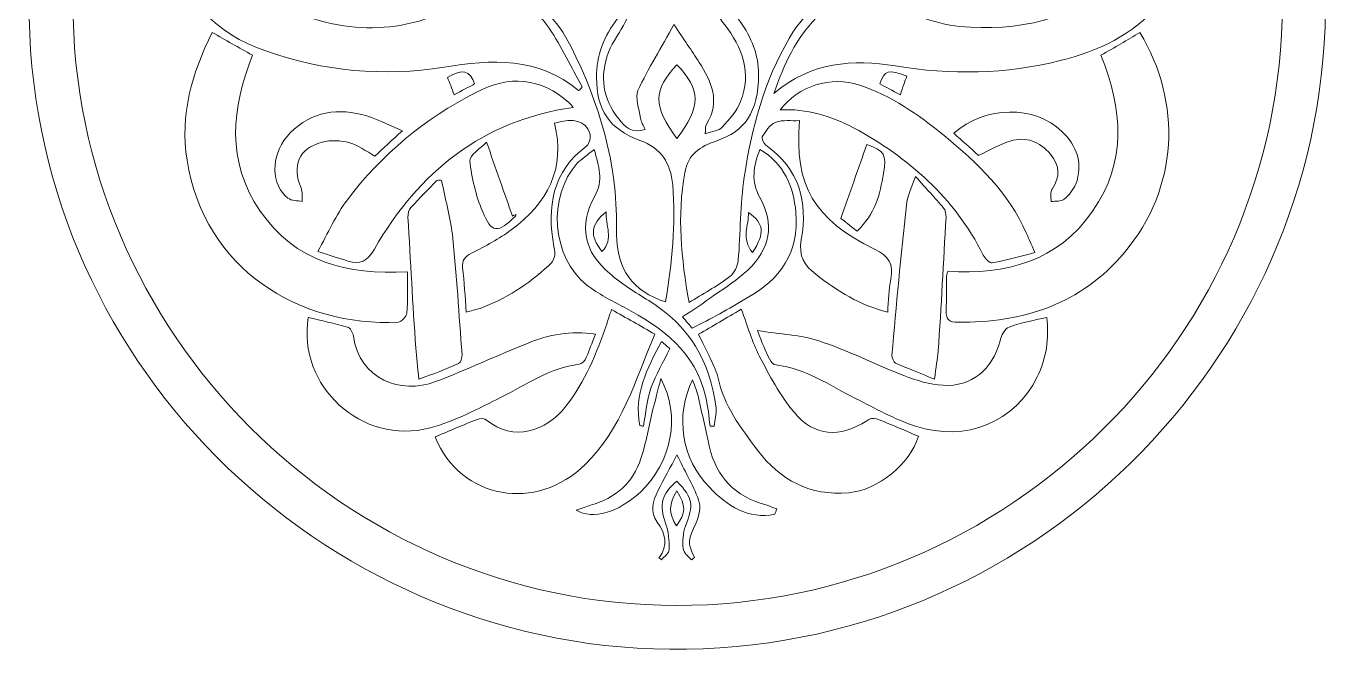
# Model space of a CAD drawing. Header units: inches. Extents: x -8.9 to 6.9, y 0.1 to 10.3.
# Drawn here: x 3.631 to 6.65, y 7.269 to 8.72 of the extents above; entities that cross this region are included whole.
import ezdxf

# ---------------------------------------------------------------- set-up
doc = ezdxf.new("R2010")
doc.units = ezdxf.units.IN
doc.header["$MEASUREMENT"] = 0
doc.layers.add('CTHULU PACK 1-10', color=7, linetype='Continuous', lineweight=0)

msp = doc.modelspace()

# ---------------------------------------------------------------- linework, layer by layer
at = {"layer": 'CTHULU PACK 1-10'}
for points, knots in [([(3.63843887252915, 8.778676704927557), (3.632883401744644, 9.600898884764256), (4.316216480764826, 10.28701001706813), (5.155105284882665, 10.27728783723143), (5.968994258542604, 10.26895449859991), (6.649549814098159, 9.592565678587498), (6.63704989886921, 8.755065636201971), (6.625938957300199, 7.942565636201972), (5.95093887252915, 7.268954525090862), (5.120383062660443, 7.27728773126762), (4.307883062660443, 7.285621149372003), (3.631494428084705, 7.956454525090862), (3.63843887252915, 8.778676704927557)], [0, 0, 0, 0, 1, 1, 1, 2, 2, 2, 3, 3, 3, 4, 4, 4, 4]), ([(5.135660925209271, 7.378676662542034), (5.903716311222725, 7.378676662542034), (6.535661179522421, 8.006454397934286), (6.537049729327109, 8.770343286823175), (6.537049729327109, 9.543954355548761), (5.91066075566717, 10.17450993229708), (5.143994343313655, 10.1758987999932), (4.368994512855755, 10.1758987999932), (3.739827591875938, 9.54950993229708), (3.739827591875938, 8.775898757607681), (3.738438618215998, 8.010621106986479), (4.368994512855755, 7.380065636201972), (5.135660925209271, 7.378676662542034)], [0, 0, 0, 0, 1, 1, 1, 2, 2, 2, 3, 3, 3, 4, 4, 4, 4]), ([(4.891216395993776, 9.5689545038981), (4.881494004229453, 9.599510017068129), (4.902327337562787, 9.603676726120321), (4.918994173771554, 9.610621170564764), (4.968994258542604, 9.632843371594223), (4.978716226451675, 9.670343382190607), (4.943994004229453, 9.713398969535305), (4.974549729327109, 9.727287858424194), (5.002327507104888, 9.71756562560559), (5.025938363902847, 9.699510080646418), (5.052327168020686, 9.68006561500921), (5.050938194360747, 9.652287837231432), (5.045382723576241, 9.624510059453655), (5.043993749916302, 9.612010038260893), (5.038438279131796, 9.599510017068129), (5.031493834687353, 9.589787837231432), (4.993993665145252, 9.534232281675877), (4.99677161246513, 9.47589899072807), (5.013438448673897, 9.414787858424194), (5.017604945798463, 9.400898969535305), (5.020382893118342, 9.38562121295029), (5.020382893118342, 9.371732324061401), (5.023160840438221, 9.34117681089137), (5.014827422333837, 9.312010059453655), (4.987049644556059, 9.295343435172512), (4.960660840438221, 9.280065678587498), (4.934272036320382, 9.284232281675877), (4.909271782007231, 9.30506561500921), (4.920382723576241, 9.268954525090862), (4.949549475013959, 9.266176683734797), (4.981494173771554, 9.270343392786987), (4.98566067089612, 9.22589899072807), (4.97316075566717, 9.178676747313084), (5.017605369653716, 9.137010080646418), (5.01343887252915, 9.153676704927557), (5.01204989886921, 9.162010123031942), (5.009271951549331, 9.170343435172512), (4.996772036320382, 9.210621234143053), (4.996772036320382, 9.250899033113594), (5.018994343313655, 9.28839899072807), (5.045383147431493, 9.331454525090862), (5.050938618215998, 9.374510059453655), (5.035661179522421, 9.423121170564764), (5.027327761418038, 9.449510080646418), (5.027327761418038, 9.480065593816448), (5.025938787758099, 9.507843371594223), (5.067605454424765, 9.463398969535305), (5.131494428084705, 9.428676747313084), (5.080105369653716, 9.353676726120321), (5.114827591875937, 9.363398905957016), (5.128716480764826, 9.403676704927557), (5.109272121091432, 9.445343371594223), (5.102327676646988, 9.462009995875366), (5.089827761418038, 9.477287858424194), (5.077327846189088, 9.491176747313084), (5.049550068411311, 9.521732260483114), (5.041216650306927, 9.552287879616957), (5.059272460175634, 9.591176704927557), (5.077327846189088, 9.6314545038981), (5.075939296384401, 9.648121128179241), (5.060661433835573, 9.69117671552394), (5.082883740828846, 9.720343360997845), (5.106494597626806, 9.743954482705336), (5.118994936711007, 9.773121181161146), (5.125939381155451, 9.788398937746162), (5.117605963051068, 9.814787847827814), (5.109272544946684, 9.831454525090862), (5.08982818527329, 9.868954535687243), (5.034272629717734, 9.878676768505846), (4.985661518606623, 9.85089899072807), (5.009272799259835, 9.85089899072807), (5.023161688148724, 9.852287858424194), (5.0384391268423, 9.85089899072807), (5.080105793508967, 9.84812120235391), (5.106494597626806, 9.817565636201971), (5.1009391268423, 9.781454546283625), (5.095383656057795, 9.746732324061401), (5.059272460175634, 9.72312120235391), (5.021772290633533, 9.735621223546673), (4.978716650306927, 9.750898980131687), (4.939827930960139, 9.743954535687243), (4.900938787758099, 9.727287911406101), (4.871772036320382, 9.714787890213339), (4.845383232202544, 9.727287911406101), (4.823160925209271, 9.746732377043308), (4.796772121091432, 9.770343498750801), (4.789827676646988, 9.802287932598864), (4.798161094751372, 9.835621287124958), (4.806494512855755, 9.871732377043308), (4.828716819849028, 9.898121287124958), (4.860661094751372, 9.914787964388008), (5.043994597626806, 10.00506574216578), (5.227327676646988, 10.00645460986191), (5.410661179522421, 9.913399096691881), (5.463438787758099, 9.88701018661023), (5.484272121091432, 9.832843551732706), (5.468994682397856, 9.784232440621595), (5.453716819849028, 9.73423246181436), (5.405105708737917, 9.71201020780299), (5.357883571286745, 9.731454673440197), (5.324550322724462, 9.745343562329088), (5.28982810050224, 9.750899139077406), (5.253716904620078, 9.738399117884644), (5.228717074162179, 9.72867688506604), (5.198161349064522, 9.72867688506604), (5.182883486515694, 9.75367687446966), (5.173161094751372, 9.770343551732706), (5.167605623966866, 9.796732408832453), (5.171772544946684, 9.814788006773531), (5.180105963051068, 9.841176916855185), (5.206494767168906, 9.852288017369913), (5.234272544946684, 9.852288017369913), (5.246772460175634, 9.852288017369913), (5.260661349064522, 9.852288017369913), (5.278717158933229, 9.852288017369913), (5.234272544946684, 9.880065795147692), (5.175939465926502, 9.866176906258803), (5.153717158933229, 9.827288027966295), (5.12871732847533, 9.781454705229343), (5.148161688148724, 9.735621382492392), (5.21343921161335, 9.702288027966295), (5.187050407495513, 9.659232493603502), (5.196772375404584, 9.61617695924071), (5.216217158933229, 9.571732451217978), (5.228717074162179, 9.539787964388008), (5.212050661808663, 9.514788027966295), (5.19121732847533, 9.492565826936836), (5.163439550697552, 9.464788049159058), (5.148161688148724, 9.434232535989027), (5.153717158933229, 9.393954737018486), (5.156495106253108, 9.373121403685154), (5.16482810050224, 9.356454779404013), (5.192605878280017, 9.34812136129963), (5.138439296384401, 9.425899117884644), (5.200939296384401, 9.463399181462933), (5.246772460175634, 9.506454715825726), (5.242605963051068, 9.475899202655693), (5.239828015731189, 9.443954715825726), (5.231494597626806, 9.41478807035182), (5.221772205862483, 9.37451027138128), (5.221772205862483, 9.335621446070679), (5.243994512855755, 9.299510250188519), (5.273161264293472, 9.25367687446966), (5.275938787758099, 9.205065763358549), (5.256494428084705, 9.155065784551311), (5.255105454424765, 9.152288049159058), (5.255105454424765, 9.14951020780299), (5.255105454424765, 9.145343604714613), (5.255105454424765, 9.143954737018486), (5.256494428084705, 9.143954737018486), (5.257883401744644, 9.139788027966295), (5.296772121091432, 9.175899117884644), (5.284272205862483, 9.22312136129963), (5.2884391268423, 9.267565763358549), (5.318994851939956, 9.264788027966295), (5.349550153182361, 9.264788027966295), (5.364828015731189, 9.307843562329088), (5.332883740828846, 9.282843519943563), (5.303716989391128, 9.273121340106867), (5.27593921161335, 9.298121382492392), (5.245383486515694, 9.324510292574043), (5.243994936711007, 9.360621382492392), (5.252327930960139, 9.396732472410738), (5.264827846189088, 9.44534358352185), (5.27593921161335, 9.492565826936836), (5.260661349064522, 9.542565805744074), (5.252327930960139, 9.567565848129599), (5.235661518606623, 9.591176916855185), (5.228717074162179, 9.617565826936836), (5.209272714488784, 9.67867695924071), (5.253716904620078, 9.728676938047945), (5.316216904620078, 9.717565837533217), (5.320383401744644, 9.717565837533217), (5.323161349064522, 9.714788049159058), (5.327327846189088, 9.712010260784899), (5.293994597626806, 9.666176938047945), (5.303716565535877, 9.630065795147692), (5.355105623966866, 9.607843541136326), (5.371772460175634, 9.600899096691881), (5.391216819849028, 9.595343519943563), (5.380105454424765, 9.56617687446966), (5.405105284882665, 9.577288027966295), (5.402327761418038, 9.591176916855185), (5.391216395993776, 9.605065805744074), (5.381494004229453, 9.61617695924071), (5.363438618215998, 9.621732430025215), (5.355105200111615, 9.634232451217978), (5.346771782007231, 9.645343551732706), (5.343994258542604, 9.662010228995756), (5.338438363902847, 9.675899117884644), (5.353716226451675, 9.68006577395493), (5.373160586125069, 9.692565795147692), (5.381494004229453, 9.687010218399374), (5.402327337562787, 9.674510197206612), (5.421771697236181, 9.656454652247437), (5.43427161246513, 9.637010239592136), (5.449549475013959, 9.613399117884644), (5.456493919458403, 9.585621340106867), (5.466215887367474, 9.559232430025215), (5.482882723576241, 9.517565763358549), (5.50788255403414, 9.485621276528576), (5.552327168020686, 9.470343519943563), (5.600938279131796, 9.452287922002483), (5.631494004229453, 9.416176832084135), (5.648160416582968, 9.36895458866915), (5.668993749916302, 9.30645458866915), (5.666215802596424, 9.245343456365276), (5.642604945798463, 9.184232324061401), (5.624549559785009, 9.138398948342543), (5.591215887367474, 9.107843435172512), (5.542604776256363, 9.096732281675877), (5.524549390242908, 9.092565572623686), (5.520382469263091, 9.084232260483114), (5.513438024818646, 9.066176768505846), (5.502327083249635, 9.037010123031942), (5.487049220700807, 9.007843477558039), (5.466215887367474, 8.982843435172512), (5.456493495603151, 8.97034341397975), (5.432882638805191, 8.968954546283625), (5.412049305471858, 8.96617681089137), (5.432882638805191, 8.998121297721342), (5.44538255403414, 9.027287943195246), (5.435660586125069, 9.06478790080972), (5.421771697236181, 9.114787879616957), (5.380105030569514, 9.134232345254164), (5.337049390242908, 9.10506569978026), (5.314827083249635, 9.089787943195246), (5.293993749916302, 9.066176768505846), (5.282882808347292, 9.04256569978026), (5.266215972138525, 9.007843477558039), (5.253716056909575, 8.968954546283625), (5.245382638805191, 8.930065720973023), (5.238438194360747, 8.902287943195246), (5.241216141680625, 8.871732430025215), (5.274549390242908, 8.857843541136326), (5.299549220700807, 8.84673238763969), (5.342604861027413, 8.863399117884644), (5.36066067089612, 8.888399054306356), (5.364827168020686, 8.895343498750801), (5.368994089000503, 8.900899075499119), (5.374549559785009, 8.90923238763969), (5.391216395993776, 8.880065742165787), (5.388438448673897, 8.839787943195246), (5.367605115340564, 8.81478790080972), (5.341216311222725, 8.781454546283625), (5.295382723576241, 8.773121234143053), (5.230105200111615, 8.79256569978026), (5.221771782007231, 8.766176789698608), (5.230105200111615, 8.74395458866915), (5.246772036320382, 8.723121149372004), (5.288438702987049, 8.6703433292087), (5.310661009980321, 8.610621064600952), (5.284272205862483, 8.5453433292087), (5.275938787758099, 8.523121022215427), (5.257883401744644, 8.503676662542034), (5.241216565535877, 8.485621064600952), (5.234272121091432, 8.477287646496569), (5.218994258542604, 8.475898884764256), (5.202327846189088, 8.470343202052124), (5.203716819849028, 8.482843117281075), (5.202327846189088, 8.488398799993206), (5.205105793508967, 8.492565509045397), (5.23843904207125, 8.5453433292087), (5.216216735077978, 8.591176704927557), (5.1884389573002, 8.635621106986479), (5.170383571286745, 8.663398884764256), (5.152327761418038, 8.689787688882095), (5.130105454424765, 8.723121149372004), (5.100938702987049, 8.6703433292087), (5.070383401744644, 8.62173221809759), (5.046772121091432, 8.570343371594223), (5.039827676646988, 8.553676747313084), (5.049550068411311, 8.528676704927557), (5.052327591875937, 8.506454397934286), (5.053716565535877, 8.498120979829903), (5.059272036320382, 8.489787773653145), (5.063438533444948, 8.480065593816448), (5.032882808347292, 8.470343413979752), (5.016216395993776, 8.487010038260893), (5.002327507104888, 8.505065636201971), (4.964827337562787, 8.550899011920832), (4.957882893118342, 8.603676832084135), (4.978716226451675, 8.65923238763969), (4.988438618215998, 8.684232430025215), (5.006494004229453, 8.706454525090862), (5.017604945798463, 8.730065805744074), (5.027327337562787, 8.74951027138128), (5.032882808347292, 8.770343604714615), (5.043993749916302, 8.799510250188519), (4.982882723576241, 8.780065784551311), (4.932882638805191, 8.773121340106867), (4.895382469263091, 8.818954715825726), (4.873160162269818, 8.845343625907377), (4.871771188609878, 8.877288006773531), (4.881493580374201, 8.91062136129963), (4.902326913707534, 8.893954737018486), (4.918993749916302, 8.875899139077408), (4.938438109589696, 8.86617695924071), (4.985660247040868, 8.84395475821125), (5.02177144292303, 8.867565826936836), (5.018993495603151, 8.918954779404013), (5.014826998478585, 8.980065911707886), (4.993993665145252, 9.035621467263441), (4.955104521943212, 9.082843710678427), (4.923160247040868, 9.12173264195284), (4.878715633054323, 9.130065954093412), (4.850937855276545, 9.107843753063952), (4.821771103838828, 9.084232684338366), (4.810660162269818, 9.012010398537855), (4.846771358151979, 8.984232620760078), (4.849549305471858, 8.982843753063952), (4.849549305471858, 8.97867704401176), (4.849549305471858, 8.967565996478937), (4.83427144292303, 8.971732705531128), (4.817605030569514, 8.971732705531128), (4.803716141680625, 8.978677149975573), (4.768993919458403, 8.99812161561278), (4.757882977889392, 9.034232705531128), (4.748160586125069, 9.068954927753351), (4.745382638805191, 9.078677107590048), (4.738438194360747, 9.09117712878281), (4.730105200111615, 9.092565996478937), (4.655105284882665, 9.110621594420017), (4.617605115340564, 9.163399308619505), (4.606494173771554, 9.234232620760078), (4.595383232202544, 9.29951035615233), (4.599549729327109, 9.364788197508396), (4.645382893118342, 9.418954885367826), (4.663438279131796, 9.439788218701159), (4.687049559785009, 9.45784381664224), (4.712049390242908, 9.468954864175062), (4.756494004229453, 9.487010462116144), (4.782882808347292, 9.517565975286175), (4.799549220700807, 9.562010377345093), (4.80927161246513, 9.588399287426745), (4.817604606714263, 9.616177065204523), (4.831493495603151, 9.639788133930109), (4.842604437172162, 9.659232599567316), (4.860660247040868, 9.67451035615233), (4.878715633054323, 9.68839924504122), (4.893993495603151, 9.69951034555595), (4.914826828936484, 9.698121477859823), (4.924548796845556, 9.678677012222616), (4.934271188609878, 9.65923254658541), (4.924548796845556, 9.645343657696518), (4.907881960636788, 9.634232557181791), (4.895382045407838, 9.62589924504122), (4.88010418285901, 9.617565932900648), (4.871770764754627, 9.605065911707886), (4.866215293970122, 9.596732599567316), (4.870381791094687, 9.582843710678427), (4.870381791094687, 9.571732557181791), (4.882883401744644, 9.570343371594223), (4.88704989886921, 9.5689545038981), (4.891216395993776, 9.5689545038981)], [0, 0, 0, 0, 1, 1, 1, 2, 2, 2, 3, 3, 3, 4, 4, 4, 5, 5, 5, 6, 6, 6, 7, 7, 7, 8, 8, 8, 9, 9, 9, 10, 10, 10, 11, 11, 11, 12, 12, 12, 13, 13, 13, 14, 14, 14, 15, 15, 15, 16, 16, 16, 17, 17, 17, 18, 18, 18, 19, 19, 19, 20, 20, 20, 21, 21, 21, 22, 22, 22, 23, 23, 23, 24, 24, 24, 25, 25, 25, 26, 26, 26, 27, 27, 27, 28, 28, 28, 29, 29, 29, 30, 30, 30, 31, 31, 31, 32, 32, 32, 33, 33, 33, 34, 34, 34, 35, 35, 35, 36, 36, 36, 37, 37, 37, 38, 38, 38, 39, 39, 39, 40, 40, 40, 41, 41, 41, 42, 42, 42, 43, 43, 43, 44, 44, 44, 45, 45, 45, 46, 46, 46, 47, 47, 47, 48, 48, 48, 49, 49, 49, 50, 50, 50, 51, 51, 51, 52, 52, 52, 53, 53, 53, 54, 54, 54, 55, 55, 55, 56, 56, 56, 57, 57, 57, 58, 58, 58, 59, 59, 59, 60, 60, 60, 61, 61, 61, 62, 62, 62, 63, 63, 63, 64, 64, 64, 65, 65, 65, 66, 66, 66, 67, 67, 67, 68, 68, 68, 69, 69, 69, 70, 70, 70, 71, 71, 71, 72, 72, 72, 73, 73, 73, 74, 74, 74, 75, 75, 75, 76, 76, 76, 77, 77, 77, 78, 78, 78, 79, 79, 79, 80, 80, 80, 81, 81, 81, 82, 82, 82, 83, 83, 83, 84, 84, 84, 85, 85, 85, 86, 86, 86, 87, 87, 87, 88, 88, 88, 89, 89, 89, 90, 90, 90, 91, 91, 91, 92, 92, 92, 93, 93, 93, 94, 94, 94, 95, 95, 95, 96, 96, 96, 97, 97, 97, 98, 98, 98, 99, 99, 99, 100, 100, 100, 101, 101, 101, 102, 102, 102, 103, 103, 103, 104, 104, 104, 105, 105, 105, 106, 106, 106, 107, 107, 107, 108, 108, 108, 109, 109, 109, 110, 110, 110, 111, 111, 111, 112, 112, 112, 113, 113, 113, 114, 114, 114, 115, 115, 115, 116, 116, 116, 117, 117, 117, 118, 118, 118, 118]), ([(4.909272205862483, 8.570343371594223), (4.816216480764826, 8.649509995875366), (4.707883316973593, 8.642565551430923), (4.598161179522421, 8.624509953489842), (4.457883316973593, 8.602287646496569), (4.320383401744644, 8.614787773653145), (4.185661009980321, 8.662009911104317), (3.94954989886921, 8.743954376741524), (3.914827676646988, 8.981454355548761), (3.982883147431493, 9.13839884237873), (3.99954998364026, 9.177287773653145), (4.021771866778282, 9.216176598963745), (4.048161094751372, 9.249509953489842), (4.130105454424766, 9.350898884764256), (4.232883147431493, 9.428676641349272), (4.337049814098159, 9.510621106986479), (4.355105200111615, 9.489787773653145), (4.370383062660443, 9.471732175712065), (4.389827422333837, 9.449509974682602), (4.339827337562787, 9.409232175712065), (4.293994173771554, 9.370343350401463), (4.246772036320382, 9.332843286823175), (4.152327761418038, 9.259232133326538), (4.082883316973594, 9.167565487852634), (4.056494089000503, 9.04950993229708), (4.030105284882665, 8.934232112133776), (4.068994004229454, 8.838398863571493), (4.174549644556059, 8.78562104340819), (4.307883062660443, 8.717565466659872), (4.448160925209271, 8.687009953489842), (4.595382808347292, 8.750898821185968), (4.627327083249635, 8.764787710074858), (4.66066075566717, 8.771732154519302), (4.695382977889392, 8.778676598963745), (4.757882977889392, 8.789787752460382), (4.807883062660443, 8.766176577770983), (4.841216311222725, 8.71478773126762), (4.870383062660443, 8.671732090941013), (4.892605369653716, 8.624509953489842), (4.917605200111615, 8.578676577770983), (4.914827676646988, 8.574510080646418), (4.912049729327109, 8.571732345254166), (4.909272205862483, 8.570343371594223)], [0, 0, 0, 0, 1, 1, 1, 2, 2, 2, 3, 3, 3, 4, 4, 4, 5, 5, 5, 6, 6, 6, 7, 7, 7, 8, 8, 8, 9, 9, 9, 10, 10, 10, 11, 11, 11, 12, 12, 12, 13, 13, 13, 14, 14, 14, 14]), ([(5.885660925209271, 9.448121106986479), (5.902327761418038, 9.46895444031981), (5.917605200111615, 9.488398905957016), (5.93704998364026, 9.510621106986479), (5.989827591875937, 9.467565572623686), (6.041216650306927, 9.427287773653145), (6.089827761418038, 9.385621106986479), (6.156494258542604, 9.32728781603867), (6.223161179522421, 9.267565551430922), (6.268994343313655, 9.18839892714978), (6.345383232202543, 9.053676747313084), (6.339827761418038, 8.8814545038981), (6.250938957300199, 8.770343392786987), (6.192605454424765, 8.698121106986479), (6.110661094751372, 8.662010123031942), (6.023161264293472, 8.63978781603867), (5.898161264293472, 8.6078433292087), (5.770383316973593, 8.606454567476387), (5.642605793508967, 8.62728790080972), (5.543994597626806, 8.642565763358549), (5.448161349064522, 8.638399054306356), (5.360661518606623, 8.56339892714978), (5.385661349064522, 8.632843371594223), (5.412050577037613, 8.691176662542034), (5.459272714488784, 8.738398905957016), (5.50232835481539, 8.78145444031981), (5.553716989391128, 8.785621149372004), (5.607883995141997, 8.771732260483114), (5.668995021482057, 8.755065636201971), (5.728717498017431, 8.724510123031942), (5.791217498017431, 8.71895444031981), (5.924550916121814, 8.706454525090862), (6.05371741324638, 8.734232302868639), (6.159273053572986, 8.824509974682602), (6.237050916121814, 8.891176683734797), (6.238439889781753, 8.981454461512573), (6.213439635468603, 9.073121106986479), (6.187050831350764, 9.167565593816448), (6.132884249455147, 9.245343350401463), (6.057883910370946, 9.307843350401463), (6.0009389573002, 9.355065593816448), (5.943994428084705, 9.400898969535305), (5.885660925209271, 9.448121106986479)], [0, 0, 0, 0, 1, 1, 1, 2, 2, 2, 3, 3, 3, 4, 4, 4, 5, 5, 5, 6, 6, 6, 7, 7, 7, 8, 8, 8, 9, 9, 9, 10, 10, 10, 11, 11, 11, 12, 12, 12, 13, 13, 13, 14, 14, 14, 14]), ([(5.110661094751372, 8.081454525090862), (5.103716650306927, 8.084232260483114), (5.100938702987049, 8.084232260483114), (5.098161179522421, 8.085621234143053), (5.023161264293472, 8.116176747313084), (4.995383486515694, 8.166176832084135), (4.996772460175634, 8.25367687446966), (4.999550407495513, 8.400899181462933), (4.957883740828846, 8.541176832084135), (4.891216819849028, 8.67312127652858), (4.860661094751372, 8.732843541136326), (4.817605878280017, 8.782843519943563), (4.746772460175634, 8.799510144224705), (4.724550153182361, 8.805065720973023), (4.700939296384401, 8.803676853276897), (4.678716989391128, 8.803676853276897), (4.584272714488784, 8.803676853276897), (4.510661349064522, 8.875899033113594), (4.509272375404584, 8.970343519943563), (4.507883401744644, 9.060621297721342), (4.528716735077978, 9.143954631054674), (4.582883316973593, 9.22312136129963), (4.591216735077978, 9.199510292574043), (4.595383232202544, 9.180065826936836), (4.605105623966866, 9.162010228995756), (4.6259389573002, 9.118954694632963), (4.659272205862483, 9.088399075499119), (4.705105793508967, 9.071732451217978), (4.73843904207125, 9.059232430025215), (4.748161433835573, 9.03562136129963), (4.734272544946684, 9.002288006773531), (4.7259391268423, 8.982843541136326), (4.717605708737917, 8.964788049159058), (4.709272714488784, 8.94534358352185), (4.699550322724462, 8.921732514796265), (4.702328270044341, 8.89951020780299), (4.721772629717734, 8.881454715825726), (4.741216989391128, 8.863399117884644), (4.760661349064522, 8.871732535989027), (4.780106132593169, 8.881454715825726), (4.787050577037613, 8.884232451217978), (4.792606047822118, 8.88839916027017), (4.799550492266562, 8.891176895662422), (4.827328270044341, 8.900899075499119), (4.845383656057795, 8.885621318914104), (4.841217158933229, 8.8564546734402), (4.83982818527329, 8.842565784551311), (4.832883740828846, 8.828676895662422), (4.837050661808663, 8.81617687446966), (4.841217158933229, 8.805065720973023), (4.859272968801936, 8.788399096691881), (4.864828439586441, 8.791176832084135), (4.889828270044341, 8.799510144224705), (4.902328609128542, 8.782843519943563), (4.920383995141997, 8.774510207802994), (4.948161772919775, 8.763399054306356), (4.978717498017431, 8.759232451217978), (5.010661772919775, 8.752288006773531), (5.007883825599896, 8.74951027138128), (5.005106302135269, 8.742565826936836), (4.999550831350764, 8.737010250188519), (4.96760655644842, 8.696732557181791), (4.950939720239653, 8.650899181462933), (4.950939720239653, 8.600899096691881), (4.950939720239653, 8.525899181462933), (4.98010647167737, 8.481454567476387), (5.050939889781753, 8.455065763358549), (5.100939974552804, 8.437010165417467), (5.121773307886138, 8.403676916855185), (5.127328778670642, 8.352288070351822), (5.134271951549331, 8.260621106986479), (5.1259389573002, 8.173121064600952), (5.110661094751372, 8.081454525090862)], [0, 0, 0, 0, 1, 1, 1, 2, 2, 2, 3, 3, 3, 4, 4, 4, 5, 5, 5, 6, 6, 6, 7, 7, 7, 8, 8, 8, 9, 9, 9, 10, 10, 10, 11, 11, 11, 12, 12, 12, 13, 13, 13, 14, 14, 14, 15, 15, 15, 16, 16, 16, 17, 17, 17, 18, 18, 18, 19, 19, 19, 20, 20, 20, 21, 21, 21, 22, 22, 22, 23, 23, 23, 24, 24, 24, 24]), ([(5.164827676646988, 8.080065551430923), (5.146772290633533, 8.18284324443765), (5.13704989886921, 8.280065466659872), (5.155105284882665, 8.380065636201971), (5.162049729327109, 8.42312127652858), (5.191216480764826, 8.441176662542034), (5.227327676646988, 8.453676789698608), (5.295383147431493, 8.477287858424194), (5.32454989886921, 8.518954525090862), (5.32593887252915, 8.607843541136326), (5.32593887252915, 8.652287943195246), (5.309272036320382, 8.693954609861912), (5.282883232202544, 8.730065805744074), (5.277327761418038, 8.738399117884644), (5.270383316973593, 8.746732430025215), (5.26204989886921, 8.75784358352185), (5.285661179522421, 8.759232451217978), (5.306494512855755, 8.759232451217978), (5.32593887252915, 8.76339916027017), (5.342605708737917, 8.767565869322361), (5.356494597626806, 8.778676916855185), (5.373161009980321, 8.787010228995756), (5.380105454424765, 8.791176938047945), (5.389827846189088, 8.7939546734402), (5.398160840438221, 8.7939546734402), (5.431494089000503, 8.789787964388008), (5.445382977889392, 8.800899117884644), (5.442605454424765, 8.834232472410738), (5.442605454424765, 8.839788049159058), (5.4384389573002, 8.846732493603502), (5.4384389573002, 8.852288070351822), (5.439827930960139, 8.864788091544584), (5.439827930960139, 8.88284358352185), (5.448161349064522, 8.88839916027017), (5.456494767168906, 8.893954737018486), (5.473161179522421, 8.891176895662422), (5.485661518606623, 8.889788027966295), (5.492605963051068, 8.88839916027017), (5.498161433835573, 8.881454715825726), (5.505105878280017, 8.880065848129599), (5.521772714488784, 8.878676980433472), (5.545383571286745, 8.87451027138128), (5.553716989391128, 8.88284358352185), (5.566216904620078, 8.893954737018486), (5.573161349064522, 8.917565805744074), (5.571772375404584, 8.935621403685154), (5.570383401744644, 8.956454737018486), (5.557883486515694, 8.97728807035182), (5.548161094751372, 8.996732535989027), (5.528716735077978, 9.037010334959568), (5.535661179522421, 9.0578436682929), (5.577327846189088, 9.074510292574043), (5.642605793508967, 9.100899202655693), (5.677328015731189, 9.152288049159058), (5.692605454424765, 9.225899202655693), (5.70093887252915, 9.214788049159058), (5.706494343313655, 9.207843604714613), (5.712049814098159, 9.20089916027017), (5.757882977889392, 9.117565826936836), (5.782883232202544, 9.030065784551311), (5.76343887252915, 8.935621403685154), (5.746772036320382, 8.856454779404013), (5.680105539195816, 8.80367695924071), (5.599550153182361, 8.8078436682929), (5.505105878280017, 8.81339924504122), (5.441216904620078, 8.768954737018486), (5.396772290633533, 8.691177086397285), (5.338438787758099, 8.592565890515123), (5.309272460175634, 8.482843753063952), (5.292605623966866, 8.3703436682929), (5.282883232202544, 8.306454694632963), (5.284272205862483, 8.24117695924071), (5.278716735077978, 8.177288197508396), (5.277327761418038, 8.163399308619505), (5.268994343313655, 8.148121446070679), (5.259272375404584, 8.13978823989392), (5.227327676646988, 8.116176747313084), (5.196771951549331, 8.099510123031942), (5.164827676646988, 8.080065551430923)], [0, 0, 0, 0, 1, 1, 1, 2, 2, 2, 3, 3, 3, 4, 4, 4, 5, 5, 5, 6, 6, 6, 7, 7, 7, 8, 8, 8, 9, 9, 9, 10, 10, 10, 11, 11, 11, 12, 12, 12, 13, 13, 13, 14, 14, 14, 15, 15, 15, 16, 16, 16, 17, 17, 17, 18, 18, 18, 19, 19, 19, 20, 20, 20, 21, 21, 21, 22, 22, 22, 23, 23, 23, 24, 24, 24, 25, 25, 25, 26, 26, 26, 26]), ([(4.51343887252915, 8.150898969535305), (4.51343887252915, 8.117565720973023), (4.514827846189088, 8.085621234143053), (4.51204989886921, 8.055065720973023), (4.51204989886921, 8.04812127652858), (4.49954998364026, 8.03562136129963), (4.492605539195816, 8.03423238763969), (4.26343887252915, 8.023121234143053), (4.043994597626806, 8.156454652247437), (4.003716480764826, 8.40923238763969), (3.987049644556059, 8.514788027966295), (4.014827422333837, 8.61062127652858), (4.06204998364026, 8.705065763358549), (4.092605708737917, 8.687010165417467), (4.123161009980321, 8.670343541136326), (4.155105708737917, 8.652287943195246), (4.106494597626806, 8.530065678587498), (4.093994682397856, 8.406454652247437), (4.173161094751372, 8.291176832084135), (4.253716480764826, 8.174510038260893), (4.373161009980321, 8.142565551430923), (4.51343887252915, 8.150898969535305)], [0, 0, 0, 0, 1, 1, 1, 2, 2, 2, 3, 3, 3, 4, 4, 4, 5, 5, 5, 6, 6, 6, 7, 7, 7, 7]), ([(6.117605539195816, 8.65228773126762), (6.149549814098159, 8.6703433292087), (6.178716565535877, 8.687009953489842), (6.207883316973593, 8.705065551430923), (6.305105539195816, 8.542565593816448), (6.298161094751371, 8.345343413979752), (6.171772121091432, 8.195343371594223), (6.071771951549331, 8.07589884237873), (5.93704998364026, 8.032843413979752), (5.785661179522421, 8.034232175712065), (5.767605793508967, 8.034232175712065), (5.759272375404584, 8.039787646496569), (5.759272375404584, 8.060620979829903), (5.760661349064522, 8.08700978394774), (5.760661349064522, 8.113398799993206), (5.760661349064522, 8.139787604111042), (5.760661349064522, 8.143954313163237), (5.762050322724462, 8.148121022215427), (5.763439296384401, 8.152287519339994), (5.898161688148724, 8.14395410123561), (6.017605793508967, 8.174509826333267), (6.098161603377674, 8.29117640822888), (6.178716565535877, 8.405065678587498), (6.167605623966866, 8.528676704927557), (6.117605539195816, 8.65228773126762)], [0, 0, 0, 0, 1, 1, 1, 2, 2, 2, 3, 3, 3, 4, 4, 4, 5, 5, 5, 6, 6, 6, 7, 7, 7, 8, 8, 8, 8]), ([(4.896772290633533, 8.53145444031981), (4.685661009980321, 8.50089892714978), (4.539827676646988, 8.381454397934286), (4.43704998364026, 8.203676577770983), (4.420383147431493, 8.174509826333267), (4.405105708737917, 8.167565381888823), (4.3759389573002, 8.175898799993206), (4.355105623966866, 8.18284324443765), (4.334272290633533, 8.188398715222155), (4.306494512855755, 8.198121106986479), (4.330105793508967, 8.241176747313084), (4.348161179522422, 8.282843413979752), (4.37454998364026, 8.317565636201971), (4.453716819849028, 8.42312127652858), (4.553716565535877, 8.505065636201971), (4.671772121091432, 8.566176662542034), (4.748161009980321, 8.606454355548761), (4.821771951549331, 8.600898884764256), (4.88704989886921, 8.542565593816448), (4.891216395993776, 8.538398884764256), (4.895383316973593, 8.534232175712065), (4.896772290633533, 8.53145444031981)], [0, 0, 0, 0, 1, 1, 1, 2, 2, 2, 3, 3, 3, 4, 4, 4, 5, 5, 5, 6, 6, 6, 7, 7, 7, 7]), ([(4.621772036320382, 8.560621191757528), (4.616216565535877, 8.575899054306356), (4.610661094751372, 8.588398969535305), (4.606494173771554, 8.600898884764256), (4.641216395993776, 8.62173221809759), (4.657883232202544, 8.617565509045397), (4.668994173771554, 8.585621022215427), (4.655105284882665, 8.578676789698608), (4.639827846189088, 8.570343371594223), (4.621772036320382, 8.560621191757528)], [0, 0, 0, 0, 1, 1, 1, 2, 2, 2, 3, 3, 3, 3]), ([(5.13704989886921, 8.459232260483114), (5.081494343313655, 8.532843413979752), (5.081494343313655, 8.573121106986479), (5.13704989886921, 8.630065636201971), (5.192605454424765, 8.573121106986479), (5.192605454424765, 8.532843413979752), (5.13704989886921, 8.459232260483114)], [0, 0, 0, 0, 1, 1, 1, 2, 2, 2, 2]), ([(5.3759389573002, 8.525898969535305), (5.417605623966866, 8.581454525090862), (5.492605539195816, 8.605065593816448), (5.559272460175634, 8.582843498750801), (5.632883401744644, 8.559232430025215), (5.695383401744644, 8.514788027966295), (5.755105878280017, 8.466176916855185), (5.832883740828846, 8.402287943195246), (5.903717158933229, 8.334232472410738), (5.945383825599896, 8.23978798558077), (5.950939296384401, 8.227288070351822), (5.956494767168906, 8.214787943195246), (5.96482818527329, 8.19534358352185), (5.930105963051068, 8.187010165417467), (5.898161688148724, 8.17728798558077), (5.866216989391128, 8.171732514796265), (5.860661518606623, 8.170343541136326), (5.849550153182361, 8.181454694632963), (5.845383656057795, 8.189788112737347), (5.778717158933229, 8.32312153084173), (5.673161518606623, 8.414788070351822), (5.545383571286745, 8.484232514796265), (5.492605539195816, 8.512010080646418), (5.43704998364026, 8.528676704927557), (5.3759389573002, 8.525898969535305)], [0, 0, 0, 0, 1, 1, 1, 2, 2, 2, 3, 3, 3, 4, 4, 4, 5, 5, 5, 6, 6, 6, 7, 7, 7, 8, 8, 8, 8]), ([(5.653716735077978, 8.560621191757528), (5.634272375404584, 8.570343371594223), (5.620383486515694, 8.578676789698608), (5.606494597626806, 8.585621234143053), (5.616216989391128, 8.617565720973023), (5.6259389573002, 8.620343456365276), (5.668994597626806, 8.603676832084135), (5.663438702987049, 8.591176704927557), (5.659272205862483, 8.578676789698608), (5.653716735077978, 8.560621191757528)], [0, 0, 0, 0, 1, 1, 1, 2, 2, 2, 3, 3, 3, 3]), ([(4.502327507104888, 8.477287858424194), (4.477327676646988, 8.455065551430923), (4.457882893118342, 8.437010165417467), (4.438438533444948, 8.418954567476387), (4.417605200111615, 8.430065720973023), (4.399549814098159, 8.443954609861912), (4.380105030569514, 8.449510080646418), (4.359271697236181, 8.455065551430923), (4.335660416582969, 8.456454525090862), (4.316216056909575, 8.450899054306356), (4.262049475013959, 8.437010165417467), (4.245382638805191, 8.395343498750801), (4.267604945798463, 8.345343413979752), (4.27177144292303, 8.335621234143053), (4.268993919458403, 8.324510080646418), (4.270382893118342, 8.31339892714978), (4.259271951549331, 8.316176662542034), (4.245383062660443, 8.31478790080972), (4.237049644556059, 8.321732345254166), (4.198160925209271, 8.350899096691881), (4.196771951549331, 8.418954567476387), (4.234271697236181, 8.463398969535305), (4.281493834687353, 8.517565551430923), (4.341216311222725, 8.53145444031981), (4.407882808347292, 8.51478781603867), (4.4384389573002, 8.507843371594223), (4.467605284882665, 8.491176747313084), (4.502327507104888, 8.477287858424194)], [0, 0, 0, 0, 1, 1, 1, 2, 2, 2, 3, 3, 3, 4, 4, 4, 5, 5, 5, 6, 6, 6, 7, 7, 7, 8, 8, 8, 9, 9, 9, 9]), ([(5.834272290633533, 8.4203433292087), (5.816216904620078, 8.437009953489842), (5.796772121091432, 8.453676577770983), (5.777327761418038, 8.471732175712065), (5.849550153182361, 8.535621149372004), (5.964827761418038, 8.537009911104317), (6.027327761418038, 8.475898884764256), (6.06204998364026, 8.442565636201971), (6.077327846189088, 8.400898969535305), (6.059272036320382, 8.35367662015651), (6.053716565535877, 8.341176704927557), (6.043994173771554, 8.328676577770983), (6.032883232202544, 8.318954397934286), (6.025938787758099, 8.31339892714978), (6.01204989886921, 8.314787688882095), (6.002327507104888, 8.31339892714978), (6.002327507104888, 8.323121106986479), (5.999549559785009, 8.335621234143053), (6.005105454424765, 8.342565678587498), (6.023160840438221, 8.370343456365276), (6.023160840438221, 8.396732260483114), (6.0009389573002, 8.42312127652858), (5.9759391268423, 8.452288027966295), (5.945383401744644, 8.464787943195246), (5.907883232202544, 8.453676789698608), (5.885660925209271, 8.446732345254166), (5.862050068411311, 8.432843456365276), (5.834272290633533, 8.4203433292087)], [0, 0, 0, 0, 1, 1, 1, 2, 2, 2, 3, 3, 3, 4, 4, 4, 5, 5, 5, 6, 6, 6, 7, 7, 7, 8, 8, 8, 9, 9, 9, 9]), ([(4.649549814098159, 8.057843456365276), (4.646771866778281, 8.093954652247437), (4.645383316973593, 8.12728790080972), (4.641216395993776, 8.160621149372004), (4.639827422333837, 8.177287773653145), (4.645382893118342, 8.185621191757528), (4.662049729327109, 8.193954397934286), (4.693994004229453, 8.210621022215427), (4.725938702987049, 8.227287646496569), (4.753716480764826, 8.248120979829903), (4.837049814098159, 8.309232006169964), (4.880105454424765, 8.389787604111042), (4.853716650306927, 8.49534324443765), (4.899549814098159, 8.5078431596666), (4.924550068411311, 8.500898715222155), (4.935661009980321, 8.471732175712065), (4.9384389573002, 8.463398757607681), (4.934272036320382, 8.446732133326538), (4.928716565535877, 8.442565424274347), (4.848161179522421, 8.3828431596666), (4.835660840438221, 8.300898799993206), (4.852327676646988, 8.209232048555489), (4.856494173771554, 8.191176450614408), (4.855105623966866, 8.178676535385458), (4.839827761418038, 8.164787646496569), (4.792605623966866, 8.121732006169964), (4.741216565535877, 8.088398757607681), (4.681494512855755, 8.066176450614408), (4.670383147431493, 8.06339892714978), (4.660661179522421, 8.060621191757528), (4.649549814098159, 8.057843456365276)], [0, 0, 0, 0, 1, 1, 1, 2, 2, 2, 3, 3, 3, 4, 4, 4, 5, 5, 5, 6, 6, 6, 7, 7, 7, 8, 8, 8, 9, 9, 9, 10, 10, 10, 10]), ([(5.420383147431493, 8.50089892714978), (5.407883232202544, 8.350898884764256), (5.453716395993776, 8.271732260483114), (5.593994258542604, 8.203676789698608), (5.627327507104888, 8.187010165417467), (5.63843887252915, 8.168954567476387), (5.631494428084705, 8.134232345254166), (5.627327930960139, 8.109232302868639), (5.6259389573002, 8.084232260483114), (5.62454998364026, 8.057843456365276), (5.560661009980321, 8.073121318914104), (5.507883401744644, 8.106454567476387), (5.457883316973593, 8.145343498750801), (5.431494512855755, 8.166176832084135), (5.417605623966866, 8.185621191757528), (5.424550068411311, 8.225899096691881), (5.439827930960139, 8.312010165417467), (5.420383571286745, 8.389788027966295), (5.342605708737917, 8.443954609861912), (5.337050237953412, 8.448121318914104), (5.332883316973593, 8.460621234143053), (5.334272290633533, 8.463398969535305), (5.342605708737917, 8.475898884764256), (5.3509391268423, 8.491176747313084), (5.364828015731189, 8.49673221809759), (5.381494428084705, 8.503676662542034), (5.400938787758099, 8.499509953489842), (5.420383147431493, 8.50089892714978)], [0, 0, 0, 0, 1, 1, 1, 2, 2, 2, 3, 3, 3, 4, 4, 4, 5, 5, 5, 6, 6, 6, 7, 7, 7, 8, 8, 8, 9, 9, 9, 9]), ([(4.764827846189088, 8.282843413979752), (4.764827846189088, 8.28145444031981), (4.764827846189088, 8.280065678587498), (4.76343887252915, 8.280065678587498), (4.723161179522421, 8.23978798558077), (4.707883316973593, 8.23978798558077), (4.68704998364026, 8.291176832084135), (4.671772121091432, 8.327288027966295), (4.662050153182361, 8.368954694632963), (4.657883232202544, 8.407843413979752), (4.656494258542604, 8.4203433292087), (4.682883062660443, 8.437010165417467), (4.696771951549331, 8.450899054306356), (4.717605284882665, 8.389788027966295), (4.737049644556059, 8.335621234143053), (4.756494004229453, 8.280065678587498), (4.759271951549331, 8.28145444031981), (4.76204989886921, 8.282843413979752), (4.764827846189088, 8.282843413979752)], [0, 0, 0, 0, 1, 1, 1, 2, 2, 2, 3, 3, 3, 4, 4, 4, 5, 5, 5, 6, 6, 6, 6]), ([(4.945383401744644, 8.43423221809759), (4.956494343313655, 8.393954525090862), (4.967605708737917, 8.363398799993206), (4.946772375404584, 8.32589884237873), (4.909272205862483, 8.257843371594223), (4.921772544946684, 8.196732133326538), (4.981494597626806, 8.146732260483114), (5.009272375404584, 8.123121191757528), (5.03982810050224, 8.10367662015651), (5.071772375404584, 8.084232260483114), (5.16482810050224, 8.02728773126762), (5.214827761418038, 7.942565636201972), (5.22732810050224, 7.835621234143054), (5.228717074162179, 7.821732345254164), (5.224550153182361, 7.807843456365276), (5.223161603377674, 7.793954567476387), (5.220383656057795, 7.793954567476387), (5.217606132593169, 7.793954567476387), (5.21343921161335, 7.793954567476387), (5.210661264293472, 7.816176874469659), (5.209272714488784, 7.838398969535306), (5.203716819849028, 7.860621276528578), (5.180105539195816, 7.966176916855184), (5.10232810050224, 8.021732472410738), (5.014827846189088, 8.068954609861912), (4.985661094751372, 8.084232472410738), (4.955105793508967, 8.099510123031942), (4.928716565535877, 8.120343456365276), (4.846772205862483, 8.185621191757528), (4.837049814098159, 8.324510080646418), (4.906494258542604, 8.402287943195246), (4.916216650306927, 8.412010123031942), (4.930105539195816, 8.421732302868639), (4.945383401744644, 8.43423221809759)], [0, 0, 0, 0, 1, 1, 1, 2, 2, 2, 3, 3, 3, 4, 4, 4, 5, 5, 5, 6, 6, 6, 7, 7, 7, 8, 8, 8, 9, 9, 9, 10, 10, 10, 11, 11, 11, 11]), ([(5.171772121091432, 8.020343286823175), (5.166216650306927, 8.02728773126762), (5.159272205862483, 8.035621149372004), (5.149549814098159, 8.046732090941013), (5.175938618215998, 8.063398715222155), (5.19954989886921, 8.080065339503294), (5.22316075566717, 8.096732175712065), (5.249549559785009, 8.114787773653145), (5.277327337562787, 8.132843371594223), (5.300938618215998, 8.155065466659872), (5.352327676646988, 8.203676577770983), (5.363438618215998, 8.260621106986479), (5.328716395993776, 8.323121106986479), (5.307883062660443, 8.360621064600952), (5.313438533444948, 8.393954525090862), (5.328716395993776, 8.43423221809759), (5.385660925209271, 8.400898969535305), (5.406494258542604, 8.348121149372004), (5.412049729327109, 8.288398884764256), (5.420383147431493, 8.196732133326538), (5.375938533444948, 8.132843371594223), (5.29816067089612, 8.08978773126762), (5.256494428084705, 8.06478790080972), (5.216216735077978, 8.042565593816448), (5.171772121091432, 8.020343286823175)], [0, 0, 0, 0, 1, 1, 1, 2, 2, 2, 3, 3, 3, 4, 4, 4, 5, 5, 5, 6, 6, 6, 7, 7, 7, 8, 8, 8, 8]), ([(5.553716565535877, 8.245343456365276), (5.537049729327109, 8.257843371594223), (5.523160840438221, 8.268954525090862), (5.516216395993776, 8.274510207802994), (5.537049729327109, 8.334232472410738), (5.556494089000503, 8.389788027966295), (5.575938448673897, 8.44534358352185), (5.617605115340564, 8.430065720973023), (5.62177161246513, 8.424510250188519), (5.614827168020686, 8.37867687446966), (5.606494173771554, 8.330065551430923), (5.595383232202544, 8.284232175712065), (5.553716565535877, 8.245343456365276)], [0, 0, 0, 0, 1, 1, 1, 2, 2, 2, 3, 3, 3, 4, 4, 4, 4]), ([(4.592605284882665, 8.362010038260893), (4.600938702987049, 8.320343371594223), (4.612049644556059, 8.280065678587498), (4.617605115340564, 8.237010038260893), (4.627327507104888, 8.143954525090862), (4.632882977889392, 8.050899011920832), (4.639827422333837, 7.959232260483114), (4.639827422333837, 7.952287816038669), (4.637049475013959, 7.941176662542034), (4.631494004229453, 7.938398927149781), (4.603716226451675, 7.925899011920831), (4.574549475013959, 7.914787858424195), (4.539827252791736, 7.90228773126762), (4.537049305471858, 7.931454482705336), (4.534271782007231, 7.953676577770983), (4.532882808347292, 7.974509911104316), (4.525938363902847, 8.07589884237873), (4.520382893118342, 8.175898799993206), (4.514827422333837, 8.27728773126762), (4.514827422333837, 8.284232175712065), (4.516216395993776, 8.2953433292087), (4.521771866778281, 8.299510038260893), (4.541216226451675, 8.321732345254166), (4.562049559785009, 8.341176704927557), (4.581493919458403, 8.362010038260893), (4.587049814098159, 8.363399011920832), (4.589827761418038, 8.363399011920832), (4.592605284882665, 8.362010038260893)], [0, 0, 0, 0, 1, 1, 1, 2, 2, 2, 3, 3, 3, 4, 4, 4, 5, 5, 5, 6, 6, 6, 7, 7, 7, 8, 8, 8, 9, 9, 9, 9]), ([(5.732883147431493, 7.90228773126762), (5.69954989886921, 7.916176620156508), (5.670383147431493, 7.927287773653144), (5.642605369653716, 7.939787688882094), (5.63843887252915, 7.941176662542034), (5.634271951549331, 7.952287604111043), (5.634271951549331, 7.957843286823175), (5.643994343313655, 8.073121106986479), (5.655105284882665, 8.18839892714978), (5.667605200111615, 8.305065509045397), (5.668994173771554, 8.32450986871879), (5.678716141680625, 8.342565466659872), (5.688438533444948, 8.37173221809759), (5.713438363902847, 8.34395444031981), (5.734271697236181, 8.321732133326538), (5.753716480764826, 8.298121064600952), (5.757882977889392, 8.293954355548761), (5.759271951549331, 8.284232175712065), (5.759271951549331, 8.27728773126762), (5.753716480764826, 8.174510038260893), (5.748161009980321, 8.070343371594223), (5.741216565535877, 7.967565466659872), (5.739827591875937, 7.949510080646417), (5.735661094751372, 7.930065509045397), (5.732883147431493, 7.90228773126762)], [0, 0, 0, 0, 1, 1, 1, 2, 2, 2, 3, 3, 3, 4, 4, 4, 5, 5, 5, 6, 6, 6, 7, 7, 7, 8, 8, 8, 8]), ([(4.973161179522421, 8.289787858424194), (4.970383232202544, 8.259232345254166), (4.992605539195816, 8.227287858424194), (4.963438787758099, 8.198121106986479), (4.934272036320382, 8.235621064600952), (4.93704998364026, 8.259232345254166), (4.973161179522421, 8.289787858424194)], [0, 0, 0, 0, 1, 1, 1, 2, 2, 2, 2]), ([(5.31204998364026, 8.195343371594223), (5.284272205862483, 8.227287858424194), (5.303716565535877, 8.259232345254166), (5.302327591875937, 8.288398884764256), (5.338438787758099, 8.262010080646418), (5.341216735077978, 8.242565509045397), (5.31204998364026, 8.195343371594223)], [0, 0, 0, 0, 1, 1, 1, 2, 2, 2, 2]), ([(4.577327846189088, 7.768954525090862), (4.610661094751372, 7.78284341397975), (4.642605793508967, 7.796732302868639), (4.674550068411311, 7.809232218097589), (4.681494512855755, 7.812009953489841), (4.692605454424765, 7.812009953489841), (4.696772375404584, 7.807843244437649), (4.757883401744644, 7.756454397934286), (4.834272290633533, 7.781454440319811), (4.880105878280017, 7.83978773126762), (4.924550492266562, 7.896732260483114), (4.950939296384401, 7.962009995875367), (4.974550153182361, 8.030065466659872), (4.97732810050224, 8.038398884764256), (4.980105623966866, 8.048121064600952), (4.985661094751372, 8.063398715222155), (5.020383316973593, 8.043954355548761), (5.052327591875937, 8.025898757607681), (5.085661264293472, 8.00645418600666), (5.03982810050224, 7.898120810287801), (5.009272375404584, 7.788398672836629), (4.924550068411311, 7.705065339503296), (4.81204998364026, 7.593954440319811), (4.63704989886921, 7.623121191757528), (4.577327846189088, 7.768954525090862)], [0, 0, 0, 0, 1, 1, 1, 2, 2, 2, 3, 3, 3, 4, 4, 4, 5, 5, 5, 6, 6, 6, 7, 7, 7, 8, 8, 8, 8]), ([(5.18704998364026, 8.006454397934286), (5.218994258542604, 8.024509995875366), (5.2509389573002, 8.043954355548761), (5.285661179522421, 8.064787688882095), (5.30093904207125, 8.024509995875366), (5.310661009980321, 7.988398799993206), (5.327327846189088, 7.956454313163235), (5.3509391268423, 7.912009911104316), (5.37454998364026, 7.864787561725519), (5.407883232202544, 7.82589884237873), (5.455105369653716, 7.768954313163235), (5.51343887252915, 7.766176577770983), (5.57593887252915, 7.806454482705336), (5.581494343313655, 7.810621191757528), (5.591216735077978, 7.813398927149781), (5.598161179522421, 7.810621191757528), (5.631494428084705, 7.798121276528578), (5.6634391268423, 7.78423238763969), (5.695383401744644, 7.770343498750801), (5.67593904207125, 7.705065763358548), (5.6009391268423, 7.645343498750801), (5.534272205862483, 7.639788027966296), (5.443994428084705, 7.631454609861911), (5.3759389573002, 7.668954779404012), (5.323160925209271, 7.738399223848457), (5.284272205862483, 7.78978807035182), (5.245383062660443, 7.841176916855184), (5.231494173771554, 7.907843625907376), (5.221772205862483, 7.93978790080972), (5.203716395993776, 7.968954440319811), (5.18704998364026, 8.006454397934286)], [0, 0, 0, 0, 1, 1, 1, 2, 2, 2, 3, 3, 3, 4, 4, 4, 5, 5, 5, 6, 6, 6, 7, 7, 7, 8, 8, 8, 9, 9, 9, 10, 10, 10, 10]), ([(4.948160925209271, 8.006454397934286), (4.939827507104888, 7.985621064600953), (4.934272036320382, 7.968954440319811), (4.927327591875937, 7.952287816038669), (4.924549644556059, 7.945343371594225), (4.916216650306927, 7.937009953489841), (4.91066075566717, 7.937009953489841), (4.842605284882665, 7.928676535385458), (4.788438702987049, 7.889787816038669), (4.730105200111615, 7.860621064600953), (4.677327591875937, 7.834232260483114), (4.623160586125069, 7.805065509045397), (4.566216480764826, 7.789787646496569), (4.407883232202544, 7.748120979829902), (4.257882977889392, 7.887009868718791), (4.284272205862483, 8.045343117281075), (4.314827930960139, 8.038398672836628), (4.343994258542604, 8.031454228392185), (4.37454998364026, 8.023120810287802), (4.381494428084705, 8.021731836627861), (4.38704989886921, 8.010620895058853), (4.38843887252915, 8.002287476954468), (4.402327761418038, 7.902287519339993), (4.498161009980321, 7.866176323457832), (4.578716819849028, 7.896731836627862), (4.65093921161335, 7.92450961440564), (4.721772205862483, 7.957842862967923), (4.792605623966866, 7.9856206407457), (4.839827761418038, 8.006454397934286), (4.891216395993776, 8.01478781603867), (4.948160925209271, 8.006454397934286)], [0, 0, 0, 0, 1, 1, 1, 2, 2, 2, 3, 3, 3, 4, 4, 4, 5, 5, 5, 6, 6, 6, 7, 7, 7, 8, 8, 8, 9, 9, 9, 10, 10, 10, 10]), ([(5.323160925209271, 8.01478781603867), (5.375938533444948, 8.006454397934286), (5.423161094751372, 8.005065636201971), (5.464827761418038, 7.991176747313083), (5.531494258542604, 7.968954440319811), (5.595383232202544, 7.937010165417468), (5.662050153182361, 7.910621149372003), (5.691216904620078, 7.899509995875367), (5.721772205862483, 7.889787816038669), (5.752327930960139, 7.88839884237873), (5.818994428084705, 7.884232133326539), (5.866216989391128, 7.924510038260891), (5.884272375404584, 7.991176535385458), (5.887050322724462, 8.003676450614408), (5.895383316973593, 8.020343286823175), (5.905105708737917, 8.023121022215427), (5.931494512855755, 8.032843202052124), (5.960661264293472, 8.038398884764256), (5.992605539195816, 8.0453433292087), (5.998161009980321, 7.996732218097589), (5.991216565535877, 7.95089884237873), (5.970383232202544, 7.90784341397975), (5.918994173771554, 7.803676747313083), (5.806494512855755, 7.755065636201972), (5.6884389573002, 7.793954567476387), (5.639827846189088, 7.809232430025215), (5.595383232202544, 7.835621234143054), (5.549550068411311, 7.857843541136325), (5.489828015731189, 7.888399054306356), (5.434272460175634, 7.92728798558077), (5.366216565535877, 7.935621403685154), (5.360661094751372, 7.935621403685154), (5.353716650306927, 7.942565848129598), (5.350938702987049, 7.949510292574043), (5.341216735077978, 7.967565678587497), (5.334272290633533, 7.985621064600953), (5.323160925209271, 8.01478781603867)], [0, 0, 0, 0, 1, 1, 1, 2, 2, 2, 3, 3, 3, 4, 4, 4, 5, 5, 5, 6, 6, 6, 7, 7, 7, 8, 8, 8, 9, 9, 9, 10, 10, 10, 11, 11, 11, 12, 12, 12, 12]), ([(5.050938618215998, 7.7953433292087), (5.037049729327109, 7.866176747313083), (5.067605454424765, 7.927287773653144), (5.100938702987049, 7.989787773653144), (5.109272121091432, 7.9828433292087), (5.116216565535877, 7.977287858424195), (5.120383062660443, 7.973121149372003), (5.105105200111615, 7.941176662542034), (5.088438787758099, 7.913398884764255), (5.077327422333837, 7.884232345254164), (5.067605030569514, 7.855065593816448), (5.064827507104888, 7.824510080646417), (5.059272036320382, 7.793954567476387), (5.056494512855755, 7.793954567476387), (5.053716565535877, 7.793954567476387), (5.050938618215998, 7.7953433292087)], [0, 0, 0, 0, 1, 1, 1, 2, 2, 2, 3, 3, 3, 4, 4, 4, 5, 5, 5, 5]), ([(5.099549729327109, 7.903676704927558), (5.146771866778281, 7.817565636201972), (5.124549559785009, 7.709232260483114), (5.052327591875937, 7.641176789698609), (5.000938533444948, 7.593954652247437), (4.942605454424765, 7.575899054306356), (4.903716311222725, 7.599510123031942), (4.917605200111615, 7.603676832084134), (4.927327591875937, 7.607843541136325), (4.937049559785009, 7.610621276528578), (4.993994089000503, 7.62728790080972), (5.03566075566717, 7.662010123031942), (5.053716141680625, 7.718954652247437), (5.066216056909575, 7.756454609861911), (5.07177152769408, 7.795343541136325), (5.081493919458403, 7.832843498750801), (5.087049814098159, 7.853676620156508), (5.092605284882665, 7.875898927149781), (5.099549729327109, 7.903676704927558)], [0, 0, 0, 0, 1, 1, 1, 2, 2, 2, 3, 3, 3, 4, 4, 4, 5, 5, 5, 6, 6, 6, 6]), ([(5.363438618215998, 7.58978773126762), (5.300938618215998, 7.577287816038669), (5.253716480764826, 7.609232090941013), (5.212049814098159, 7.65228773126762), (5.148160840438221, 7.716176704927558), (5.131494428084705, 7.818954397934286), (5.173161094751372, 7.90089875760768), (5.178716565535877, 7.884232133326539), (5.184272036320382, 7.871732006169963), (5.18704998364026, 7.859232090941013), (5.195383401744644, 7.821732133326539), (5.203716819849028, 7.782843202052124), (5.212049814098159, 7.745343244437649), (5.228716650306927, 7.675898799993206), (5.271771866778281, 7.630065424274347), (5.342605284882665, 7.612009826333266), (5.350938702987049, 7.609232090941013), (5.359272121091432, 7.605065381888821), (5.367605115340564, 7.602287646496569), (5.366216565535877, 7.596732175712063), (5.364827591875937, 7.593954440319811), (5.363438618215998, 7.58978773126762)], [0, 0, 0, 0, 1, 1, 1, 2, 2, 2, 3, 3, 3, 4, 4, 4, 5, 5, 5, 6, 6, 6, 7, 7, 7, 7]), ([(5.095383232202544, 7.488399011920831), (5.117605539195816, 7.518954525090862), (5.110661094751372, 7.545343541136325), (5.091216735077978, 7.571732345254164), (5.07454989886921, 7.59534341397975), (5.081494343313655, 7.620343456365276), (5.092605708737917, 7.643954525090862), (5.106494597626806, 7.671732302868639), (5.121772460175634, 7.698121106986477), (5.137050322724462, 7.727287858424195), (5.153717158933229, 7.692565636201972), (5.173161518606623, 7.65923238763969), (5.187050407495513, 7.623121191757528), (5.192605878280017, 7.6078433292087), (5.188439381155451, 7.585621234143054), (5.181494936711007, 7.570343371594225), (5.162050577037613, 7.531454440319811), (5.160661603377674, 7.524509995875367), (5.177328439586441, 7.489787773653144), (5.174550492266562, 7.488398799993206), (5.173161942461875, 7.485621064600953), (5.170383995141997, 7.484232302868639), (5.163439550697552, 7.492565720973023), (5.152328609128542, 7.500898927149781), (5.150939635468603, 7.510621106986477), (5.149550661808663, 7.52728773126762), (5.150939635468603, 7.546732302868639), (5.156495106253108, 7.562009953489841), (5.175939465926502, 7.612010038260891), (5.174550492266562, 7.625898927149781), (5.137050746579713, 7.666176620156508), (5.100939550697552, 7.63839884237873), (5.095384079913046, 7.610621064600953), (5.110661942461875, 7.568954397934286), (5.117606386906319, 7.550898799993206), (5.118995360566259, 7.528676704927558), (5.118995360566259, 7.507843371594225), (5.118995360566259, 7.499509953489841), (5.107884418997248, 7.492565509045397), (5.100939974552804, 7.484232302868639), (5.100938702987049, 7.485621064600953), (5.098161179522421, 7.487010038260891), (5.095383232202544, 7.488399011920831)], [0, 0, 0, 0, 1, 1, 1, 2, 2, 2, 3, 3, 3, 4, 4, 4, 5, 5, 5, 6, 6, 6, 7, 7, 7, 8, 8, 8, 9, 9, 9, 10, 10, 10, 11, 11, 11, 12, 12, 12, 13, 13, 13, 14, 14, 14, 14]), ([(5.13704989886921, 7.643954525090862), (5.157883232202544, 7.609232302868639), (5.157883232202544, 7.592565678587497), (5.135660925209271, 7.563398927149781), (5.117605539195816, 7.58978773126762), (5.117605539195816, 7.614787773653144), (5.13704989886921, 7.643954525090862)], [0, 0, 0, 0, 1, 1, 1, 2, 2, 2, 2])]:
    msp.add_open_spline(points, degree=3, knots=knots, dxfattribs=at)

doc.saveas('drawing.dxf')
